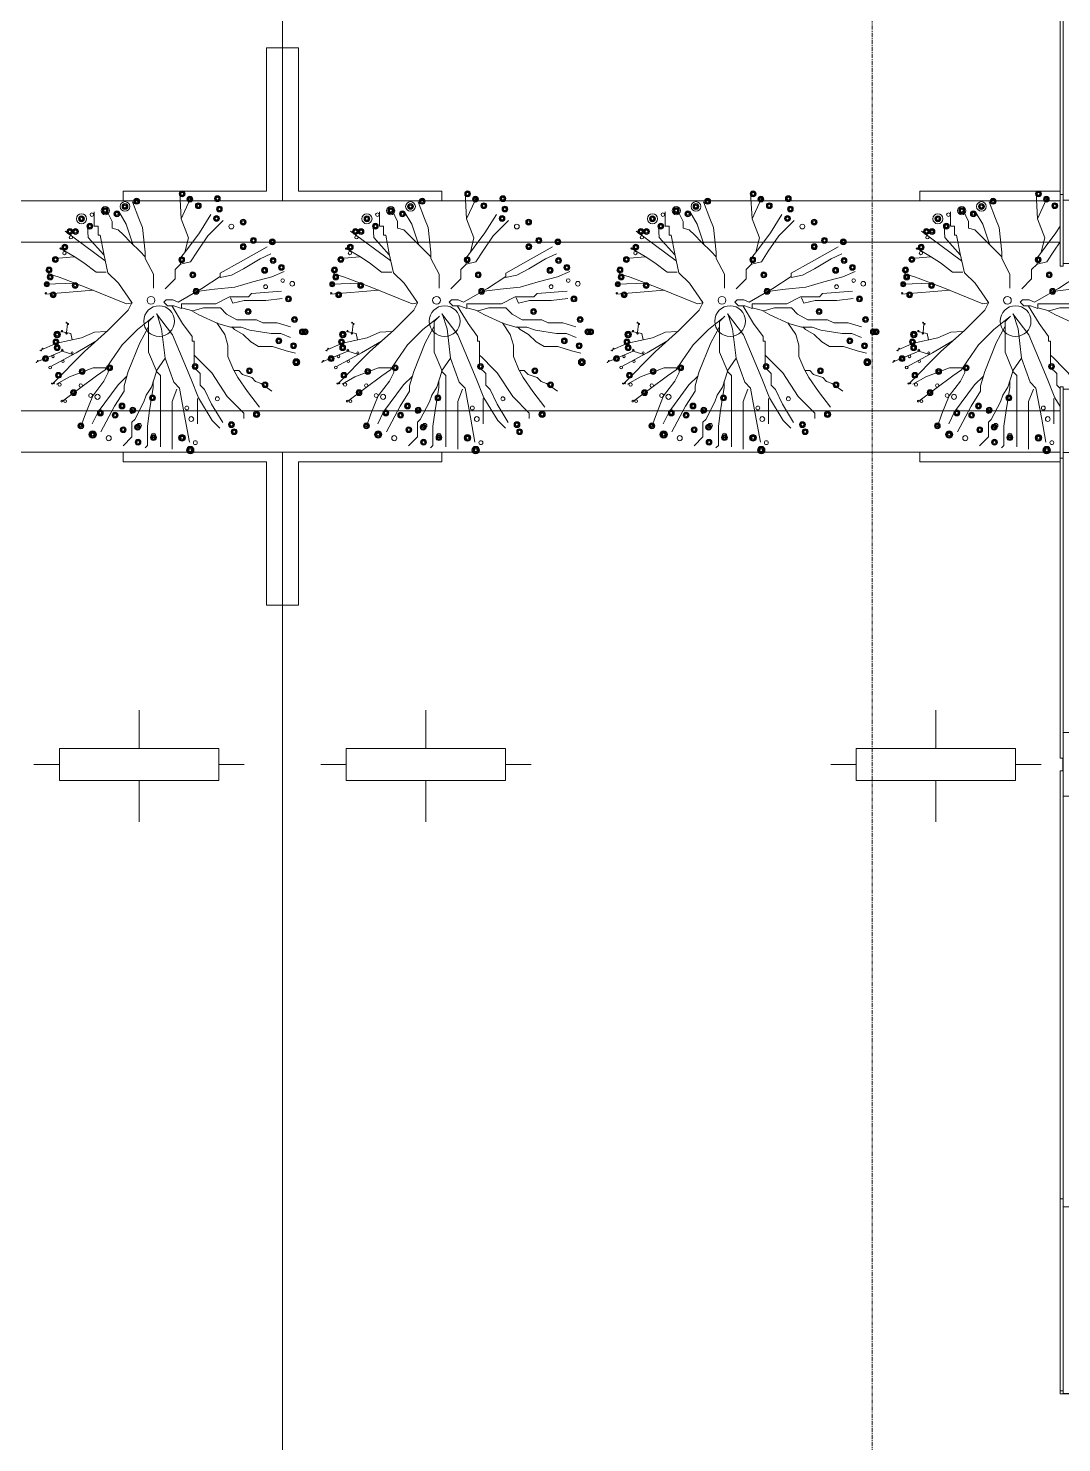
# Model space of a CAD drawing. Header units: millimetres. Extents: x 60855 to 206000, y 5274 to 78634.
# Drawn here: x 80905 to 84148, y 55458 to 59896 of the extents above; entities that cross this region are included whole.
import ezdxf

# ---------------------------------------------------------------- set-up
doc = ezdxf.new("R2010")
doc.units = ezdxf.units.MM
doc.linetypes.add('Grid Line', pattern=[22.225, 12.7, -3.175, 3.175, -3.175])
for name, color, linetype, lineweight in [('A-FLOR', 192, 'Continuous', 9), ('C-PRKG', 70, 'Continuous', 9), ('G-IMPT', 8, 'Continuous', 9), ('L-PLNT-1', 253, 'Continuous', 9), ('S-COLS', 52, 'Continuous', 9), ('S-COLS-1', 52, 'Continuous', 25), ('S-GRID-1', 1, 'Grid Line', 9)]:
    doc.layers.add(name, color=color, linetype=linetype, lineweight=lineweight)

# ---------------------------------------------------------------- blocks, each defined once
blk = doc.blocks.new('xe oto1 - xe oto-612721-TKCS_NHÀ XE 1 - MẶT BẰNG COTE _1_000')
at = {"layer": 'C-PRKG'}
for p, q in [((-500, 4980), (-500, 4950)), ((0, 4500), (0, 4980)), ((0, 0), (0, 4980)), ((-500, 4950), (-50, 4950)), ((-50, 4950), (-50, 4500)), ((-50, 4500), (0, 4500)), ((0, 500), (0, 4500)), ((0, 4500), (0, 500)), ((-450, 4170), (-450, 4050)), ((-450, 4170), (-450, 4050)), ((-200, 4050), (-700, 4050)), ((-700, 4050), (-700, 3950)), ((-200, 3950), (-200, 4050)), ((-700, 4000), (-780, 4000)), ((-700, 4000), (-780, 4000)), ((-120, 4000), (-200, 4000)), ((-120, 4000), (-200, 4000)), ((-700, 3950), (-200, 3950)), ((-450, 3950), (-450, 3820)), ((-450, 3950), (-450, 3820))]:
    blk.add_line(p, q, dxfattribs=at)
blk = doc.blocks.new('xe oto1 - xe oto-V1-TKCS_NHÀ XE 1 - MẶT BẰNG COTE _1_000')
at = {"layer": 'C-PRKG'}
for p, q in [((-2500, 4980), (-2500, 4500)), ((-2500, 4980), (-2500, 0)), ((-2000, 4950), (-2000, 4980)), ((-500, 4980), (-500, 4950)), ((-2450, 4500), (-2450, 4950)), ((-2450, 4950), (-2000, 4950)), ((-500, 4950), (-60, 4950)), ((-2500, 4500), (-2450, 4500)), ((-2500, 500), (-2500, 4500)), ((-2500, 4500), (-2500, 500)), ((-2050, 4170), (-2050, 4050)), ((-2050, 4170), (-2050, 4050)), ((-450, 4170), (-450, 4050)), ((-450, 4170), (-450, 4050)), ((-1800, 4050), (-2300, 4050)), ((-2300, 4050), (-2300, 3950)), ((-1800, 3950), (-1800, 4050)), ((-200, 4050), (-700, 4050)), ((-700, 4050), (-700, 3950)), ((-200, 3950), (-200, 4050)), ((-2300, 4000), (-2380, 4000)), ((-2300, 4000), (-2380, 4000)), ((-1720, 4000), (-1800, 4000)), ((-1720, 4000), (-1800, 4000)), ((-700, 4000), (-780, 4000)), ((-700, 4000), (-780, 4000)), ((-120, 4000), (-200, 4000)), ((-120, 4000), (-200, 4000)), ((-2300, 3950), (-1800, 3950)), ((-2050, 3950), (-2050, 3820)), ((-2050, 3950), (-2050, 3820)), ((-700, 3950), (-200, 3950)), ((-450, 3950), (-450, 3820)), ((-450, 3950), (-450, 3820))]:
    blk.add_line(p, q, dxfattribs=at)
blk = doc.blocks.new('xe oto1 - xe oto-615462-TKCS_NHÀ XE 1 - MẶT BẰNG COTE _1_000')
at = {"layer": 'C-PRKG'}
for p, q in [((0, 0), (0, -4980)), ((0, -500), (0, -4500)), ((0, -4500), (0, -500)), ((-50, -4500), (0, -4500)), ((-50, -4950), (-50, -4500)), ((0, -4500), (0, -4980)), ((-500, -4950), (-50, -4950)), ((-500, -4980), (-500, -4950))]:
    blk.add_line(p, q, dxfattribs=at)
blk = doc.blocks.new('xe oto1 - xe oto-V3-TKCS_NHÀ XE 1 - MẶT BẰNG COTE _1_000')
at = {"layer": 'C-PRKG'}
for p, q in [((-2500, -4980), (-2500, 0)), ((-2500, -500), (-2500, -4500)), ((-2500, -4500), (-2500, -500)), ((-2500, -4500), (-2450, -4500)), ((-2500, -4980), (-2500, -4500)), ((-2450, -4500), (-2450, -4950)), ((-2450, -4950), (-2000, -4950)), ((-2000, -4950), (-2000, -4980)), ((-500, -4950), (-60, -4950)), ((-500, -4980), (-500, -4950))]:
    blk.add_line(p, q, dxfattribs=at)
blk = doc.blocks.new('CAY SON LIEU - CAY SON LIEU_dwg-2253760-TKCS_NHÀ XE 1 - MẶT BẰNG COTE _1_000')
at = {"layer": 'G-IMPT'}
for p, q in [((-781, 794), (-1309, 1185)), ((-1191, 849), (-1443, 827)), ((-939, 409), (-1574, 357)), ((-1176, 499), (-1565, 486)), ((-1278, -35), (-1289, -152)), ((436, -1018), (436, -1353))]:
    blk.add_line(p, q, dxfattribs=at)
at = {"layer": 'G-IMPT', "flags": 128}
for points in [[(201, 1692), (220, 1350), (335, 1598)], [(-144, 434), (-144, 519), (-144, 621), (-252, 827), (-252, 911), (-288, 1235), (-336, 1354), (-420, 1574)], [(-428, 247), (-605, 500), (-745, 639), (-799, 886), (-847, 1134), (-874, 1134), (-874, 1252), (-928, 1252), (-928, 1440)], [(-252, 849), (-320, 917), (-446, 1043), (-541, 1139), (-608, 1205), (-690, 1227), (-690, 1314), (-762, 1463)], [(-416, 1017), (-504, 1280), (-602, 1445)], [(773, 1329), (571, 1126), (434, 921), (343, 784), (213, 753), (142, 683), (142, 558), (12, 428)], [(613, 1404), (462, 1164), (321, 977), (217, 840), (213, 753)], [(220, 1350), (316, 1098), (269, 909)], [(-799, 874), (-1004, 1103), (-1012, 1252)], [(-767, 645), (-901, 645), (-1061, 770), (-1190, 851), (-1368, 956)], [(1353, 980), (1001, 782), (736, 633), (736, 587), (495, 430), (180, 252), (110, 279), (22, 279), (-8, 249), (39, 202), (126, 202), (223, 168), (223, 228), (408, 228), (679, 228), (860, 322), (1108, 322), (1148, 363), (1544, 396)], [(1403, 889), (1262, 822), (1041, 688), (884, 607), (733, 577)], [(-423, 242), (-500, 228), (-1030, 443), (-1388, 581), (-1517, 620), (-1565, 667)], [(1580, 654), (1416, 584), (1165, 520), (927, 450), (662, 420), (418, 393)], [(-428, 241), (-477, 143), (-745, -122), (-1055, -401), (-1482, -829)], [(101, 197), (240, -33), (365, -203), (365, -263), (391, -263), (391, -448), (429, -486), (562, -620), (623, -680), (828, -995), (1045, -1212), (1045, -1285)], [(1554, 299), (1336, 272), (1051, 272), (904, 239), (873, 309)], [(-157, 47), (-356, -109), (-558, -311), (-704, -522), (-782, -641), (-896, -720), (-1344, -1055)], [(-139, 65), (-208, -4), (-208, -411), (-109, -646)], [(-106, 98), (106, -182), (347, -755), (449, -1013), (631, -1310), (731, -1410)], [(-102, 102), (-38, -102), (8, -488), (123, -806), (199, -882), (275, -1293), (330, -1598)], [(1661, -73), (1487, -23), (1296, -23), (1212, 17), (954, 17), (820, 94), (739, 175), (515, 175), (374, 138), (223, 175)], [(1664, -214), (1537, -161), (1406, -161), (1128, -120), (1014, -80), (870, -80), (706, -33), (455, 84), (361, 138)], [(-768, -137), (-923, -144), (-1093, -220), (-1418, -292), (-1641, -386)], [(-1217, -247), (-1236, -163), (-1365, -137)], [(-211, -73), (-326, -284), (-476, -664), (-531, -851), (-531, -924), (-657, -1123), (-838, -1460)], [(1416, -922), (1275, -821), (1202, -794), (1152, -744), (1031, -704), (979, -652), (914, -652), (837, -466), (837, -318), (796, -177), (693, -23)], [(1728, -422), (1604, -392), (1423, -335), (1242, -335), (1138, -275), (1038, -174), (924, -110), (890, -77)], [(-904, -265), (-1165, -420), (-1497, -598)], [(-1206, -439), (-1346, -394), (-1693, -541)], [(8, -488), (-110, -661), (-53, -719), (-53, -1009), (-53, -1658)], [(391, -452), (391, -610), (472, -691), (472, -844), (529, -902), (621, -1097), (768, -1338)], [(-771, -617), (-940, -617), (-1253, -734), (-1423, -832)], [(-729, -576), (-741, -679), (-797, -792), (-946, -985), (-1042, -1222), (-1101, -1391)], [(-494, -725), (-612, -842), (-874, -1195), (-952, -1352)], [(-106, -665), (-172, -870), (-240, -975), (-270, -1064), (-392, -1297), (-429, -1334), (-429, -1527), (-546, -1644)], [(1252, -1133), (1095, -928), (967, -741), (914, -647)], [(-148, -790), (-148, -873), (-195, -1178), (-225, -1383), (-225, -1640), (-256, -1671)], [(165, -899), (102, -1060), (102, -1187), (102, -1688)]]:
    blk.add_lwpolyline(points, dxfattribs=at)
at = {"layer": 'G-IMPT'}
for centre, radius in [((233, 1678), 38.5), ((233, 1678), 28.5), ((233, 1678), 19.3), ((233, 1678), 18.5), ((-780, 1457), 54.3), ((-780, 1457), 38.5), ((-520, 1512), 64), ((-520, 1512), 38.5), ((-520, 1512), 28.5), ((-520, 1512), 18.5), ((-366, 1581), 39.3), ((-366, 1581), 38.5), ((-366, 1581), 28.5), ((-366, 1581), 18.5), ((336, 1608), 38.5), ((336, 1608), 28.5), ((336, 1608), 18.5), ((342, 1608), 6.08), ((447, 1522), 38.5), ((447, 1522), 32.9), ((447, 1522), 28.5), ((447, 1522), 18.5), ((698, 1615), 38.5), ((698, 1615), 32.9), ((698, 1615), 28.5), ((698, 1615), 18.5), ((725, 1478), 38.5), ((725, 1478), 28.5), ((725, 1478), 24), ((725, 1478), 18.5), ((-1094, 1350), 66.5), ((-1094, 1350), 38.5), ((-1094, 1350), 28.5), ((-1094, 1350), 18.5), ((-956, 1404), 23.9), ((-780, 1457), 28.5), ((-780, 1457), 18.5), ((-627, 1414), 38.5), ((-627, 1414), 36.5), ((-627, 1414), 28.5), ((-627, 1414), 18.5), ((687, 1354), 38.5), ((687, 1354), 28.5), ((687, 1354), 22.4), ((687, 1354), 18.5), ((1038, 1306), 38.5), ((1038, 1306), 28.5), ((1038, 1306), 28.6), ((1038, 1306), 18.5), ((-1246, 1181), 38.5), ((-1246, 1181), 28.5), ((-1246, 1181), 27.2), ((-1246, 1181), 18.5), ((-1233, 1105), 21.8), ((-1172, 1181), 38.5), ((-1172, 1181), 36.5), ((-1172, 1181), 28.5), ((-1172, 1181), 18.5), ((-983, 1252), 38.5), ((-983, 1252), 28.5), ((-983, 1252), 26.4), ((-983, 1252), 18.5), ((882, 1247), 31.7), ((-1369, 957), 9.71), ((-1313, 976), 38.5), ((-1313, 976), 28.5), ((-1313, 976), 25.8), ((-1313, 976), 18.5), ((1040, 982), 38.5), ((1040, 982), 32.8), ((1040, 982), 28.5), ((1040, 982), 18.5), ((1173, 1065), 38.5), ((1173, 1065), 28.5), ((1173, 1065), 23.3), ((1173, 1065), 18.5), ((1423, 1046), 38.5), ((1423, 1046), 28.5), ((1423, 1046), 25.5), ((1423, 1046), 18.5), ((-1438, 813), 38.5), ((-1438, 813), 28.5), ((-1438, 813), 21.6), ((-1438, 813), 18.5), ((-1319, 898), 21.7), ((228, 810), 38.5), ((228, 810), 28.5), ((228, 810), 18.5), ((1432, 799), 38.5), ((1432, 799), 34.3), ((1432, 799), 28.5), ((1432, 799), 18.5), ((1542, 709), 38.5), ((-1521, 675), 38.5), ((-1521, 675), 32.5), ((-1521, 675), 28.5), ((-1506, 582), 38.5), ((-1521, 675), 18.5), ((-1506, 582), 28.5), ((-1506, 582), 18.5), ((374, 610), 38.5), ((374, 610), 28.5), ((374, 610), 18.5), ((1321, 671), 40.1), ((1321, 671), 38.5), ((1321, 671), 28.5), ((1321, 671), 18.5), ((1542, 709), 32.4), ((1542, 709), 28.5), ((1542, 709), 18.5), ((-1551, 486), 33.6), ((-1551, 486), 23.6), ((-1565, 367), 8.61), ((-1551, 486), 13.6), ((-1467, 348), 38.5), ((-1467, 348), 28.5), ((-1177, 470), 38.5), ((-1177, 470), 28.5), ((-1177, 470), 18.5), ((418, 393), 38.5), ((418, 393), 28.5), ((418, 393), 18.5), ((1334, 454), 24.8), ((1559, 535), 24), ((1686, 493), 30.6), ((-1467, 348), 18.5), ((-1467, 348), 15), ((-70, 0), 203), ((-177, 275), 50.7), ((1635, 293), 39.2), ((1635, 293), 38.5), ((1635, 293), 28.5), ((1635, 293), 18.5), ((1103, 126), 38.5), ((1103, 126), 28.5), ((1103, 126), 18.5), ((1716, 21), 38.5), ((1716, 21), 28.5), ((1716, 21), 28.5), ((1716, 21), 18.5), ((-1413, -177), 43.7), ((-1413, -177), 38.5), ((-1413, -177), 28.5), ((-1413, -177), 18.5), ((-1351, -131), 8.27), ((-1292, -162), 9.2), ((-1290, -20), 5.73), ((-1271, -37), 7.01), ((1818, -141), 38.5), ((1818, -141), 38), ((1818, -141), 28.5), ((1818, -141), 18.5), ((1856, -141), 38.5), ((1856, -141), 28.5), ((1856, -141), 18.5), ((-1606, -363), 5.3), ((-1430, -273), 38.5), ((-1430, -273), 28.5), ((-1414, -350), 38.5), ((-1430, -273), 22), ((-1414, -350), 38.2), ((-1430, -273), 18.5), ((-1414, -350), 28.5), ((-1414, -350), 18.5), ((-1346, -381), 11.7), ((1508, -260), 38.5), ((1508, -260), 33.2), ((1508, -260), 28.5), ((1508, -260), 18.5), ((1703, -324), 38.5), ((1703, -324), 35), ((1703, -324), 28.5), ((1703, -324), 18.5), ((-1687, -542), 3.03), ((-1669, -524), 5.71), ((-1624, -387), 4.48), ((-1567, -494), 38.5), ((-1567, -494), 31.3), ((-1567, -494), 28.5), ((-1567, -494), 18.5), ((-1469, -465), 17.2), ((-1338, -531), 15.2), ((-1215, -418), 12.9), ((404, -597), 38.5), ((1739, -541), 45.4), ((1739, -541), 38.5), ((1739, -541), 28.5), ((1739, -541), 18.5), ((-1506, -611), 18), ((-1397, -714), 38.5), ((-1397, -714), 28.5), ((-1397, -714), 21.1), ((-1397, -714), 18.5), ((-1084, -663), 38.5), ((-1084, -663), 28.5), ((-1084, -663), 18.5), ((-722, -615), 38.5), ((-722, -615), 28.5), ((-722, -615), 18.5), ((404, -597), 28.5), ((404, -597), 18.5), ((1120, -654), 38.5), ((1120, -654), 28.5), ((1120, -654), 18.5), ((-1484, -822), 6.1), ((-1459, -818), 8.58), ((-1383, -836), 21.7), ((-1198, -943), 38.5), ((-1198, -943), 28.5), ((-1198, -943), 18.5), ((-1103, -849), 22.4), ((1327, -839), 38.5), ((1327, -839), 28.5), ((1327, -839), 18.5), ((-1354, -1054), 11.3), ((-1310, -1054), 18), ((-973, -980), 24.9), ((-882, -998), 33.3), ((-559, -1119), 38.5), ((-559, -1119), 38), ((-559, -1119), 28.5), ((-559, -1119), 18.5), ((-158, -1013), 38.5), ((-158, -1013), 28.5), ((-158, -1013), 18.5), ((698, -1024), 26.2), ((-845, -1211), 38.5), ((-845, -1211), 30.8), ((-845, -1211), 28.5), ((-845, -1211), 18.5), ((-650, -1240), 38.5), ((-650, -1240), 34.6), ((-650, -1240), 28.5), ((-650, -1240), 18.5), ((-432, -1193), 24.2), ((-417, -1173), 38.5), ((-417, -1173), 28.5), ((-417, -1173), 18.5), ((295, -1145), 25.4), ((354, -1291), 31.8), ((1215, -1229), 42.5), ((1215, -1229), 38.5), ((1215, -1229), 28.5), ((1215, -1229), 18.5), ((-1101, -1381), 38.5), ((-1101, -1381), 36.4), ((-1101, -1381), 28.5), ((-1101, -1381), 18.5), ((-946, -1495), 49.6), ((-946, -1495), 38.5), ((-946, -1495), 28.5), ((-946, -1495), 18.5), ((-543, -1432), 38.5), ((-543, -1432), 28.9), ((-543, -1432), 28.5), ((-543, -1432), 18.5), ((-354, -1399), 38.5), ((-354, -1399), 28.5), ((-354, -1399), 18.5), ((-333, -1378), 29.9), ((-145, -1507), 29.4), ((884, -1365), 38.7), ((884, -1365), 38.5), ((884, -1365), 28.5), ((884, -1365), 18.5), ((919, -1458), 38.4), ((919, -1458), 38.5), ((919, -1458), 28.5), ((919, -1458), 18.5), ((-734, -1543), 33.6), ((-348, -1596), 38.5), ((-348, -1596), 34.1), ((-348, -1596), 28.5), ((-348, -1596), 18.5), ((-145, -1536), 38.5), ((-145, -1536), 28.5), ((-145, -1536), 18.5), ((232, -1539), 44.5), ((232, -1539), 38.5), ((232, -1539), 28.5), ((232, -1539), 18.5), ((340, -1701), 49.8), ((340, -1701), 38.5), ((340, -1701), 28.5), ((408, -1602), 25.7), ((340, -1701), 18.5)]:
    blk.add_circle(centre, radius, dxfattribs=at)
blk = doc.blocks.new('CAY SON LIEU - CAY BONG TRANG-2253785-TKCS_NHÀ XE 1 - MẶT BẰNG COTE _1_000')
at = {"xscale": 0.238, "yscale": 0.238, "zscale": 0.238}
blk.add_blockref('CAY SON LIEU - CAY SON LIEU_dwg-2253760-TKCS_NHÀ XE 1 - MẶT BẰNG COTE _1_000', (0, 0), dxfattribs=at)
blk = doc.blocks.new('CAY SON LIEU - CAY SON LIEU_dwg-V12-TKCS_NHÀ XE 1 - MẶT BẰNG COTE _1_000')
at = {"layer": 'G-IMPT'}
for p, q in [((-781, 794), (-1309, 1185)), ((1353, 980), (1021, 793)), ((-1191, 849), (-1443, 827)), ((-939, 409), (-1574, 357)), ((-1176, 499), (-1565, 486)), ((-1278, -35), (-1289, -152)), ((436, -1018), (436, -1353))]:
    blk.add_line(p, q, dxfattribs=at)
at = {"layer": 'G-IMPT', "flags": 128}
for points in [[(201, 1692), (220, 1350), (335, 1598)], [(-144, 434), (-144, 519), (-144, 621), (-252, 827), (-252, 911), (-288, 1235), (-336, 1354), (-420, 1574)], [(-428, 247), (-605, 500), (-745, 639), (-799, 886), (-847, 1134), (-874, 1134), (-874, 1252), (-928, 1252), (-928, 1440)], [(-252, 849), (-320, 917), (-446, 1043), (-541, 1139), (-608, 1205), (-690, 1227), (-690, 1314), (-762, 1463)], [(-416, 1017), (-504, 1280), (-602, 1445)], [(220, 1350), (316, 1098), (269, 909)], [(-799, 874), (-1004, 1103), (-1012, 1252)], [(517, 1251), (462, 1164), (321, 977), (217, 840), (213, 753)], [(-767, 645), (-901, 645), (-1061, 770), (-1190, 851), (-1368, 956)], [(517, 1045), (434, 921), (343, 784), (213, 753), (142, 683), (142, 558), (12, 428)], [(959, 758), (736, 633), (736, 587), (495, 430), (180, 252), (110, 279), (22, 279), (-8, 249), (39, 202), (126, 202), (223, 168), (223, 228), (408, 228), (679, 228), (860, 322), (1108, 322), (1148, 363), (1544, 396)], [(1403, 889), (1262, 822), (1041, 688), (884, 607), (733, 577)], [(-423, 242), (-500, 228), (-1030, 443), (-1388, 581), (-1517, 620), (-1565, 667)], [(1580, 654), (1416, 584), (1165, 520), (927, 450), (662, 420), (418, 393)], [(-428, 241), (-477, 143), (-745, -122), (-1055, -401), (-1482, -829)], [(101, 197), (240, -33), (365, -203), (365, -263), (391, -263), (391, -448), (429, -486), (562, -620), (623, -680), (764, -898)], [(1554, 299), (1336, 272), (1051, 272), (904, 239), (873, 309)], [(-157, 47), (-356, -109), (-558, -311), (-704, -522), (-782, -641), (-896, -720), (-1344, -1055)], [(-139, 65), (-208, -4), (-208, -411), (-109, -646)], [(-106, 98), (106, -182), (347, -755), (449, -1013), (517, -1124)], [(-102, 102), (-38, -102), (8, -488), (123, -806), (199, -882), (275, -1293), (330, -1598)], [(1661, -73), (1487, -23), (1296, -23), (1212, 17), (954, 17), (820, 94), (739, 175), (515, 175), (374, 138), (223, 175)], [(1664, -214), (1537, -161), (1406, -161), (1128, -120), (1014, -80), (870, -80), (706, -33), (455, 84), (361, 138)], [(-768, -137), (-923, -144), (-1093, -220), (-1418, -292), (-1641, -386)], [(-1217, -247), (-1236, -163), (-1365, -137)], [(-211, -73), (-326, -284), (-476, -664), (-531, -851), (-531, -924), (-657, -1123), (-838, -1460)], [(1416, -922), (1275, -821), (1202, -794), (1152, -744), (1031, -704), (979, -652), (914, -652), (837, -466), (837, -318), (796, -177), (693, -23)], [(1728, -422), (1604, -392), (1423, -335), (1242, -335), (1138, -275), (1038, -174), (924, -110), (890, -77)], [(-904, -265), (-1165, -420), (-1497, -598)], [(-1206, -439), (-1346, -394), (-1693, -541)], [(8, -488), (-110, -661), (-53, -719), (-53, -1009), (-53, -1658)], [(391, -452), (391, -610), (472, -691), (472, -844), (517, -889)], [(-771, -617), (-940, -617), (-1253, -734), (-1423, -832)], [(-729, -576), (-741, -679), (-797, -792), (-946, -985), (-1042, -1222), (-1101, -1391)], [(-494, -725), (-612, -842), (-874, -1195), (-952, -1352)], [(-106, -665), (-172, -870), (-240, -975), (-270, -1064), (-392, -1297), (-429, -1334), (-429, -1527), (-546, -1644)], [(1252, -1133), (1095, -928), (967, -741), (914, -647)], [(-148, -790), (-148, -873), (-195, -1178), (-225, -1383), (-225, -1640), (-256, -1671)], [(165, -899), (102, -1060), (102, -1187), (102, -1688)], [(1021, -1188), (1045, -1212), (1045, -1285)]]:
    blk.add_lwpolyline(points, dxfattribs=at)
at = {"layer": 'G-IMPT'}
for centre, radius in [((233, 1678), 38.5), ((233, 1678), 28.5), ((233, 1678), 19.3), ((233, 1678), 18.5), ((-780, 1457), 54.3), ((-780, 1457), 38.5), ((-520, 1512), 64), ((-520, 1512), 38.5), ((-520, 1512), 28.5), ((-520, 1512), 18.5), ((-366, 1581), 39.3), ((-366, 1581), 38.5), ((-366, 1581), 28.5), ((-366, 1581), 18.5), ((336, 1608), 38.5), ((336, 1608), 28.5), ((336, 1608), 18.5), ((342, 1608), 6.08), ((447, 1522), 38.5), ((447, 1522), 32.9), ((447, 1522), 28.5), ((447, 1522), 18.5), ((-1094, 1350), 66.5), ((-1094, 1350), 38.5), ((-1094, 1350), 28.5), ((-1094, 1350), 18.5), ((-956, 1404), 23.9), ((-780, 1457), 28.5), ((-780, 1457), 18.5), ((-627, 1414), 38.5), ((-627, 1414), 36.5), ((-627, 1414), 28.5), ((-627, 1414), 18.5), ((1038, 1306), 18.5), ((-1246, 1181), 38.5), ((-1246, 1181), 28.5), ((-1246, 1181), 27.2), ((-1246, 1181), 18.5), ((-1233, 1105), 21.8), ((-1172, 1181), 38.5), ((-1172, 1181), 36.5), ((-1172, 1181), 28.5), ((-1172, 1181), 18.5), ((-983, 1252), 38.5), ((-983, 1252), 28.5), ((-983, 1252), 26.4), ((-983, 1252), 18.5), ((-1369, 957), 9.71), ((-1313, 976), 38.5), ((-1313, 976), 28.5), ((-1313, 976), 25.8), ((-1313, 976), 18.5), ((1040, 982), 18.5), ((1173, 1065), 38.5), ((1173, 1065), 28.5), ((1173, 1065), 23.3), ((1173, 1065), 18.5), ((1423, 1046), 38.5), ((1423, 1046), 28.5), ((1423, 1046), 25.5), ((1423, 1046), 18.5), ((-1438, 813), 38.5), ((-1438, 813), 28.5), ((-1438, 813), 21.6), ((-1438, 813), 18.5), ((-1319, 898), 21.7), ((228, 810), 38.5), ((228, 810), 28.5), ((228, 810), 18.5), ((1432, 799), 38.5), ((1432, 799), 34.3), ((1432, 799), 28.5), ((1432, 799), 18.5), ((1542, 709), 38.5), ((-1521, 675), 38.5), ((-1521, 675), 32.5), ((-1521, 675), 28.5), ((-1506, 582), 38.5), ((-1521, 675), 18.5), ((-1506, 582), 28.5), ((-1506, 582), 18.5), ((374, 610), 38.5), ((374, 610), 28.5), ((374, 610), 18.5), ((1321, 671), 40.1), ((1321, 671), 38.5), ((1321, 671), 28.5), ((1321, 671), 18.5), ((1542, 709), 32.4), ((1542, 709), 28.5), ((1542, 709), 18.5), ((-1551, 486), 33.6), ((-1551, 486), 23.6), ((-1565, 367), 8.61), ((-1551, 486), 13.6), ((-1467, 348), 38.5), ((-1467, 348), 28.5), ((-1177, 470), 38.5), ((-1177, 470), 28.5), ((-1177, 470), 18.5), ((418, 393), 38.5), ((418, 393), 28.5), ((418, 393), 18.5), ((1334, 454), 24.8), ((1559, 535), 24), ((1686, 493), 30.6), ((-1467, 348), 18.5), ((-1467, 348), 15), ((-70, 0), 203), ((-177, 275), 50.7), ((1635, 293), 39.2), ((1635, 293), 38.5), ((1635, 293), 28.5), ((1635, 293), 18.5), ((1103, 126), 38.5), ((1103, 126), 28.5), ((1103, 126), 18.5), ((1716, 21), 38.5), ((1716, 21), 28.5), ((1716, 21), 28.5), ((1716, 21), 18.5), ((-1413, -177), 43.7), ((-1413, -177), 38.5), ((-1413, -177), 28.5), ((-1413, -177), 18.5), ((-1351, -131), 8.27), ((-1292, -162), 9.2), ((-1290, -20), 5.73), ((-1271, -37), 7.01), ((1818, -141), 38.5), ((1818, -141), 38), ((1818, -141), 28.5), ((1818, -141), 18.5), ((1856, -141), 38.5), ((1856, -141), 28.5), ((1856, -141), 18.5), ((-1606, -363), 5.3), ((-1430, -273), 38.5), ((-1430, -273), 28.5), ((-1414, -350), 38.5), ((-1430, -273), 22), ((-1414, -350), 38.2), ((-1430, -273), 18.5), ((-1414, -350), 28.5), ((-1414, -350), 18.5), ((-1346, -381), 11.7), ((1508, -260), 38.5), ((1508, -260), 33.2), ((1508, -260), 28.5), ((1508, -260), 18.5), ((1703, -324), 38.5), ((1703, -324), 35), ((1703, -324), 28.5), ((1703, -324), 18.5), ((-1687, -542), 3.03), ((-1669, -524), 5.71), ((-1624, -387), 4.48), ((-1567, -494), 38.5), ((-1567, -494), 31.3), ((-1567, -494), 28.5), ((-1567, -494), 18.5), ((-1469, -465), 17.2), ((-1338, -531), 15.2), ((-1215, -418), 12.9), ((404, -597), 38.5), ((1739, -541), 45.4), ((1739, -541), 38.5), ((1739, -541), 28.5), ((1739, -541), 18.5), ((-1506, -611), 18), ((-1397, -714), 38.5), ((-1397, -714), 28.5), ((-1397, -714), 21.1), ((-1397, -714), 18.5), ((-1084, -663), 38.5), ((-1084, -663), 28.5), ((-1084, -663), 18.5), ((-722, -615), 38.5), ((-722, -615), 28.5), ((-722, -615), 18.5), ((404, -597), 28.5), ((404, -597), 18.5), ((1120, -654), 38.5), ((1120, -654), 28.5), ((1120, -654), 18.5), ((-1484, -822), 6.1), ((-1459, -818), 8.58), ((-1383, -836), 21.7), ((-1198, -943), 38.5), ((-1198, -943), 28.5), ((-1198, -943), 18.5), ((-1103, -849), 22.4), ((1327, -839), 38.5), ((1327, -839), 28.5), ((1327, -839), 18.5), ((-1354, -1054), 11.3), ((-1310, -1054), 18), ((-973, -980), 24.9), ((-882, -998), 33.3), ((-559, -1119), 38.5), ((-559, -1119), 38), ((-559, -1119), 28.5), ((-559, -1119), 18.5), ((-158, -1013), 38.5), ((-158, -1013), 28.5), ((-158, -1013), 18.5), ((-845, -1211), 38.5), ((-845, -1211), 30.8), ((-845, -1211), 28.5), ((-845, -1211), 18.5), ((-650, -1240), 38.5), ((-650, -1240), 34.6), ((-650, -1240), 28.5), ((-650, -1240), 18.5), ((-432, -1193), 24.2), ((-417, -1173), 38.5), ((-417, -1173), 28.5), ((-417, -1173), 18.5), ((295, -1145), 25.4), ((354, -1291), 31.8), ((1215, -1229), 42.5), ((1215, -1229), 38.5), ((1215, -1229), 28.5), ((1215, -1229), 18.5), ((-1101, -1381), 38.5), ((-1101, -1381), 36.4), ((-1101, -1381), 28.5), ((-1101, -1381), 18.5), ((-946, -1495), 49.6), ((-946, -1495), 38.5), ((-946, -1495), 28.5), ((-946, -1495), 18.5), ((-543, -1432), 38.5), ((-543, -1432), 28.9), ((-543, -1432), 28.5), ((-543, -1432), 18.5), ((-354, -1399), 38.5), ((-354, -1399), 28.5), ((-354, -1399), 18.5), ((-333, -1378), 29.9), ((-145, -1507), 29.4), ((-734, -1543), 33.6), ((-348, -1596), 38.5), ((-348, -1596), 34.1), ((-348, -1596), 28.5), ((-348, -1596), 18.5), ((-145, -1536), 38.5), ((-145, -1536), 28.5), ((-145, -1536), 18.5), ((232, -1539), 44.5), ((232, -1539), 38.5), ((232, -1539), 28.5), ((232, -1539), 18.5), ((340, -1701), 49.8), ((340, -1701), 38.5), ((340, -1701), 28.5), ((408, -1602), 25.7), ((340, -1701), 18.5)]:
    blk.add_circle(centre, radius, dxfattribs=at)
for centre, radius, start, end in [((1038, 1306), 38.5, 0, 129.4629), ((1038, 1306), 38.5, 230.5371, 360), ((1038, 1306), 28.5, 0, 143.3256), ((1038, 1306), 28.6, 0, 143.1504), ((1038, 1306), 28.5, 216.6744, 360), ((1038, 1306), 28.6, 216.8496, 360), ((1040, 982), 38.5, 0, 134.9926), ((1040, 982), 38.5, 225.0074, 360), ((1040, 982), 32.8, 0, 142.7016), ((1040, 982), 32.8, 217.2984, 360), ((1040, 982), 28.5, 0, 150.7978), ((1040, 982), 28.5, 209.2022, 360)]:
    blk.add_arc(centre, radius, start, end, dxfattribs=at)
blk = doc.blocks.new('CAY SON LIEU - CAY BONG TRANG-V13-TKCS_NHÀ XE 1 - MẶT BẰNG COTE _1_000')
at = {"xscale": 0.238, "yscale": 0.238, "zscale": 0.238}
blk.add_blockref('CAY SON LIEU - CAY SON LIEU_dwg-V12-TKCS_NHÀ XE 1 - MẶT BẰNG COTE _1_000', (0, 0), dxfattribs=at)
blk = doc.blocks.new('TRỤ ĐỂ XE - TRỤ ĐỂ XE-2599185-TKCS_NHÀ XE 1 - MẶT BẰNG COTE _1_000')
at = {"layer": 'S-COLS'}
for p, q in [((-60, 960.7), (-60, 1185.4)), ((-60, 1185.4), (-50, 1185.4)), ((-50, 1185.4), (-50, 960.7)), ((-50, 1177.4), (50, 1177.4)), ((50, 960.7), (50, 1185.4)), ((50, 1185.4), (60, 1185.4)), ((60, 1185.4), (60, 960.7)), ((50, 978.4), (-50, 978.4)), ((-60, 20), (-60, 960.7)), ((-50, 960.7), (-60, 960.7)), ((-50, 960.7), (-50, 100)), ((50, 100), (50, 960.7)), ((60, 960.7), (50, 960.7)), ((60, 960.7), (60, 20)), ((-50, 20), (-60, 20)), ((60, 20), (50, 20)), ((-60, -1363.3), (-60, -20)), ((-50, -20), (-60, -20)), ((60, -20), (50, -20)), ((60, -1363.3), (60, -20)), ((-50, -1363.3), (-50, -100)), ((50, -1363.3), (50, -100)), ((-60, -1966), (-60, -1363.3)), ((-50, -1363.3), (-60, -1363.3)), ((-50, -1966), (-50, -1363.3)), ((50, -1966), (50, -1363.3)), ((60, -1363.3), (50, -1363.3)), ((60, -1966), (60, -1363.3)), ((-50, -1388.4), (50, -1388.4)), ((-50, -1966), (-60, -1966)), ((-60, -1966), (-60, -1974.9)), ((-60, -1974.9), (60, -1974.9)), ((-50, -1973.9), (-50, -1966)), ((-50, -1973.9), (50, -1973.9)), ((60, -1966), (50, -1966)), ((50, -1973.9), (50, -1966)), ((60, -1974.9), (60, -1966))]:
    blk.add_line(p, q, dxfattribs=at)
blk = doc.blocks.new('TRỤ ĐỂ XE - TRỤ ĐỂ XE-V33-TKCS_NHÀ XE 1 - MẶT BẰNG COTE _1_000')
at = {"layer": 'S-COLS'}
h = blk.add_hatch(dxfattribs=at)
h.set_pattern_fill('FP_5', color=256, style=0, pattern_type=2)
h.set_pattern_definition([(230, (84202.6, 57586.3), (-910.9205, 79.6957), [95.25, -1047.75]), (175, (84202.6, 57586.3), (176.214, -955.284), [76.2, -838.2]), (280.451, (84126.65, 57593), (-734.7125, -875.5834), [80.95, -890.45]), (226.184, (84202.6, 57332.3), (-1355.395, 210.214), [142.875, -1571.625]), (276.636, (84089.6, 57349.9), (-1187.013, -1237.138), [121.425, -1335.676]), (171.184, (84202.6, 57332.3), (-1187.025, -1237.126), [114.3, -1257.3]), (201, (84075.6, 57395.8), (-758.072, 511.3264), [95.25, -1047.75]), (146, (84075.6, 57395.8), (-309.011, -920.941), [76.2, -838.2]), (251.451, (84012.4, 57438.45), (-1067.085, -409.607), [80.95, -890.45]), (217.5, (84202.56, 57586.34), (-15.443, -422.7752), [8.382, -819.658, 8.382, -1683.893]), (217.5, (84202.56, 57586.34), (-15.443, -422.7752), [-836.422, -842.518, 8.382, -832.993]), (187.5, (84202.56, 57586.34), (-334.0983, -500.9029), [8.382, -476.758, 8.382, -1121.283]), (187.5, (84202.56, 57586.34), (-334.0983, -500.9029), [-493.522, -800.608, 8.382, -312.293]), (147.5, (84485.77, 57586.34), (-677.9547, 28.6448), [8.382, -309.118, 8.382, -982.218, -1314.45]), (147.5, (84485.77, 57586.34), (-677.9547, 28.6448), [-1308.1, 8.382, -1306.068]), (137.5, (84612.8, 57586.34), (-740.6466, -127.1332), [8.382, -404.368, 8.382, -649.478, -933.45]), (137.5, (84612.8, 57586.34), (-740.6466, -127.1332), [-1070.61, 8.382, -925.068]), (225, (84202.56, 57586.34), (314.309, -314.309), []), (225, (84202.56, 57110.1), (314.309, -314.309), [])])
h.paths.add_polyline_path([(-50, 100), (-50, -100), (50, -100), (50, 100)])
for p, q in [((60, 1974.9), (-60, 1974.9)), ((-60, 1974.9), (-60, 1966)), ((-60, 1966), (-50, 1966)), ((-60, 1363.3), (-60, 1966)), ((50, 1973.9), (-50, 1973.9)), ((-50, 1966), (-50, 1973.9)), ((-50, 1363.3), (-50, 1966)), ((50, 1966), (50, 1973.9)), ((50, 1966), (60, 1966)), ((50, 1363.3), (50, 1966)), ((60, 1966), (60, 1974.9)), ((60, 1363.3), (60, 1966)), ((50, 1388.4), (-50, 1388.4)), ((-60, 1363.3), (-50, 1363.3)), ((-60, 20), (-60, 1363.3)), ((-50, 20), (-50, 1363.3)), ((50, 1363.3), (60, 1363.3)), ((50, 20), (50, 1363.3)), ((60, 20), (60, 1363.3)), ((-50, 100), (50, 100)), ((-60, 20), (-50, 20)), ((50, 20), (60, 20)), ((-60, -960.7), (-60, -20)), ((-60, -20), (-50, -20)), ((-50, -20), (-50, -960.7)), ((50, -960.7), (50, -20)), ((50, -20), (60, -20)), ((60, -20), (60, -960.7)), ((-50, -100), (50, -100)), ((-60, -1185.4), (-60, -960.7)), ((-60, -960.7), (-50, -960.7)), ((-50, -960.7), (-50, -1185.4)), ((50, -1185.4), (50, -960.7)), ((50, -960.7), (60, -960.7)), ((60, -960.7), (60, -1185.4)), ((-50, -978.4), (50, -978.4)), ((-50, -1185.4), (-60, -1185.4)), ((50, -1177.4), (-50, -1177.4)), ((60, -1185.4), (50, -1185.4))]:
    blk.add_line(p, q, dxfattribs=at)
at = {"layer": 'S-COLS-1'}
for p, q in [((-50, -20), (-50, 20)), ((50, 20), (50, -20))]:
    blk.add_line(p, q, dxfattribs=at)

msp = doc.modelspace()

# ---------------------------------------------------------------- linework, layer by layer
at = {"layer": 'A-FLOR'}
for p, q in [((84142.6, 59355.3), (79262.6, 59355.3)), ((79262.6, 59225.3), (84142.6, 59225.3)), ((84142.6, 58696.3), (79262.6, 58696.3)), ((79262.6, 58566.3), (84142.6, 58566.3))]:
    msp.add_line(p, q, dxfattribs=at)
at = {"layer": 'S-GRID-1'}
msp.add_line((83552.6, 53202.4), (83552.6, 74384), dxfattribs=at)

# ---------------------------------------------------------------- block references
at = {"layer": 'C-PRKG'}
for name, p in [('xe oto1 - xe oto-615462-TKCS_NHÀ XE 1 - MẶT BẰNG COTE _1_000', (81702.6, 64335.3)), ('xe oto1 - xe oto-V3-TKCS_NHÀ XE 1 - MẶT BẰNG COTE _1_000', (84202.6, 64335.3)), ('xe oto1 - xe oto-612721-TKCS_NHÀ XE 1 - MẶT BẰNG COTE _1_000', (81702.6, 53586.3)), ('xe oto1 - xe oto-V1-TKCS_NHÀ XE 1 - MẶT BẰNG COTE _1_000', (84202.6, 53586.3))]:
    msp.add_blockref(name, p, dxfattribs=at)
at = {"layer": 'L-PLNT-1'}
for name, p in [('CAY SON LIEU - CAY BONG TRANG-2253785-TKCS_NHÀ XE 1 - MẶT BẰNG COTE _1_000', (81332, 58977.4)), ('CAY SON LIEU - CAY BONG TRANG-2253785-TKCS_NHÀ XE 1 - MẶT BẰNG COTE _1_000', (82227.9, 58977.4)), ('CAY SON LIEU - CAY BONG TRANG-2253785-TKCS_NHÀ XE 1 - MẶT BẰNG COTE _1_000', (83123.7, 58977.4)), ('CAY SON LIEU - CAY BONG TRANG-V13-TKCS_NHÀ XE 1 - MẶT BẰNG COTE _1_000', (84019.5, 58977.4))]:
    msp.add_blockref(name, p, dxfattribs=at)
at = {"layer": 'S-COLS', "rotation": 180}
for name, p in [('TRỤ ĐỂ XE - TRỤ ĐỂ XE-2599185-TKCS_NHÀ XE 1 - MẶT BẰNG COTE _1_000', (84202.6, 60335.3)), ('TRỤ ĐỂ XE - TRỤ ĐỂ XE-V33-TKCS_NHÀ XE 1 - MẶT BẰNG COTE _1_000', (84202.6, 57586.3))]:
    msp.add_blockref(name, p, dxfattribs=at)

doc.saveas('drawing.dxf')
